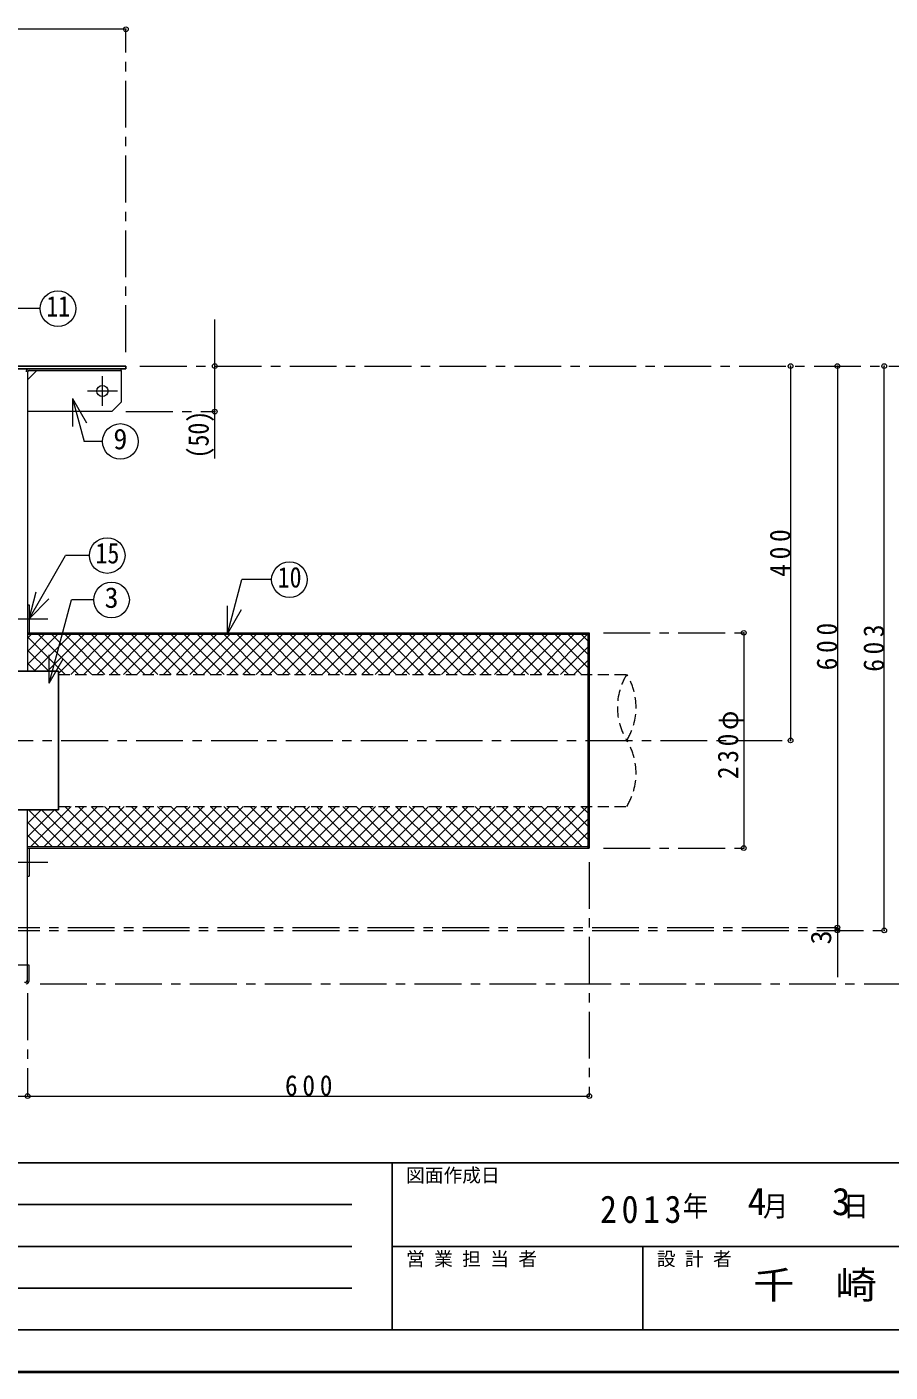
# Model space of a CAD drawing. Units: millimetres at full size, sheet at 1:10; details may follow other scales. Extents: x -2114 to 1936, y -1399 to 1411.
# Drawn here: x -535 to 387, y -1399 to 39 of the extents above; entities that cross this region are included whole.
import ezdxf
from ezdxf.enums import TextEntityAlignment as Align

# ---------------------------------------------------------------- set-up
doc = ezdxf.new("R2010")
doc.units = ezdxf.units.MM
doc.header["$LTSCALE"] = 10
doc.header["$PDMODE"] = 32
doc.header["$PDSIZE"] = 5
doc.linetypes.add('CHAIN1', pattern=[8, 5, -1, 1, -1])
doc.linetypes.add('DASHED1', pattern=[1.8, 1.2, -0.6])
doc.layers.add('0-0_ﾚｲﾔ1', color=4, linetype='Continuous', lineweight=9)
doc.styles.add('ＭＳ ゴシック', font='')
doc.styles.get('ＭＳ ゴシック').set_extended_font_data('MS Gothic')

msp = doc.modelspace()

# ---------------------------------------------------------------- linework, layer by layer
at = {"layer": '0-0_ﾚｲﾔ1'}
for p, q in [((-428.92, 36.36), (-1948.92, 36.36)), ((-333.92, -422.24), (-333.92, -273.64)), ((-533.92, -338.24), (-523.92, -328.24)), ((-433.92, -328.24), (-433.92, -362.24)), ((281.08, -323.64), (281.08, -723.64)), ((331.08, -323.64), (331.08, -923.64)), ((381.08, -926.64), (381.08, -323.64)), ((-533.92, -642.62), (-501.54, -610.24)), ((-533.92, -628.48), (-515.68, -610.24)), ((-533.92, -614.34), (-529.82, -610.24)), ((-533.92, -612.89), (-493.68, -653.14)), ((-526.79, -649.64), (-487.39, -610.24)), ((-522.43, -610.24), (-479.53, -653.14)), ((-512.65, -649.64), (-473.25, -610.24)), ((-508.29, -610.24), (-465.39, -653.14)), ((-500.92, -652.05), (-459.11, -610.24)), ((-494.15, -610.24), (-451.25, -653.14)), ((-487.87, -653.14), (-444.97, -610.24)), ((-480.01, -610.24), (-437.11, -653.14)), ((-473.73, -653.14), (-430.83, -610.24)), ((-465.87, -610.24), (-422.97, -653.14)), ((-459.58, -653.14), (-416.68, -610.24)), ((-451.72, -610.24), (-408.82, -653.14)), ((-445.44, -653.14), (-402.54, -610.24)), ((-437.58, -610.24), (-394.68, -653.14)), ((-431.3, -653.14), (-388.4, -610.24)), ((-423.44, -610.24), (-380.54, -653.14)), ((-417.16, -653.14), (-374.26, -610.24)), ((-409.3, -610.24), (-366.4, -653.14)), ((-403.01, -653.14), (-360.11, -610.24)), ((-395.15, -610.24), (-352.25, -653.14)), ((-388.87, -653.14), (-345.97, -610.24)), ((-381.01, -610.24), (-338.11, -653.14)), ((-374.73, -653.14), (-331.83, -610.24)), ((-366.87, -610.24), (-323.97, -653.14)), ((-360.59, -653.14), (-317.69, -610.24)), ((-352.73, -610.24), (-309.83, -653.14)), ((-346.45, -653.14), (-303.55, -610.24)), ((-338.59, -610.24), (-295.69, -653.14)), ((-332.3, -653.14), (-289.4, -610.24)), ((-324.44, -610.24), (-281.54, -653.14)), ((-318.16, -653.14), (-275.26, -610.24)), ((-310.3, -610.24), (-267.4, -653.14)), ((-304.02, -653.14), (-261.12, -610.24)), ((-296.16, -610.24), (-253.26, -653.14)), ((-289.88, -653.14), (-246.98, -610.24)), ((-282.02, -610.24), (-239.12, -653.14)), ((-275.74, -653.14), (-232.84, -610.24)), ((-267.88, -610.24), (-224.98, -653.14)), ((-261.59, -653.14), (-218.69, -610.24)), ((-253.73, -610.24), (-210.83, -653.14)), ((-247.45, -653.14), (-204.55, -610.24)), ((-239.59, -610.24), (-196.69, -653.14)), ((-233.31, -653.14), (-190.41, -610.24)), ((-225.45, -610.24), (-182.55, -653.14)), ((-219.17, -653.14), (-176.27, -610.24)), ((-211.31, -610.24), (-168.41, -653.14)), ((-205.02, -653.14), (-162.12, -610.24)), ((-197.16, -610.24), (-154.26, -653.14)), ((-190.88, -653.14), (-147.98, -610.24)), ((-183.02, -610.24), (-140.12, -653.14)), ((-176.74, -653.14), (-133.84, -610.24)), ((-168.88, -610.24), (-125.98, -653.14)), ((-162.6, -653.14), (-119.7, -610.24)), ((-154.74, -610.24), (-111.84, -653.14)), ((-148.46, -653.14), (-105.56, -610.24)), ((-140.6, -610.24), (-97.7, -653.14)), ((-134.31, -653.14), (-91.41, -610.24)), ((-126.45, -610.24), (-83.55, -653.14)), ((-120.17, -653.14), (-77.27, -610.24)), ((-112.31, -610.24), (-69.41, -653.14)), ((-106.03, -653.14), (-63.13, -610.24)), ((-98.17, -610.24), (-55.27, -653.14)), ((-91.89, -653.14), (-48.99, -610.24)), ((-84.03, -610.24), (-41.13, -653.14)), ((-77.75, -653.14), (-34.85, -610.24)), ((-69.89, -610.24), (-26.99, -653.14)), ((-63.6, -653.14), (-20.7, -610.24)), ((-55.74, -610.24), (-12.84, -653.14)), ((-49.46, -653.14), (-6.56, -610.24)), ((-41.6, -610.24), (1.3, -653.14)), ((-35.32, -653.14), (7.58, -610.24)), ((-27.46, -610.24), (15.44, -653.14)), ((-21.18, -653.14), (21.72, -610.24)), ((-13.32, -610.24), (29.58, -653.14)), ((-7.03, -653.14), (35.87, -610.24)), ((0.83, -610.24), (43.73, -653.14)), ((7.11, -653.14), (50.01, -610.24)), ((14.97, -610.24), (57.87, -653.14)), ((21.25, -653.14), (64.15, -610.24)), ((29.11, -610.24), (64.48, -645.61)), ((43.25, -610.24), (64.48, -631.46)), ((57.39, -610.24), (64.48, -617.32)), ((231.08, -608.64), (231.08, -838.64)), ((-533.92, -627.03), (-511.32, -649.64)), ((35.39, -653.14), (64.48, -624.05)), ((-533.92, -641.17), (-525.46, -649.64)), ((49.53, -653.14), (64.48, -638.19)), ((63.68, -653.14), (64.48, -652.33)), ((64.48, -647.14), (64.48, -800.14)), ((66.08, -647.14), (66.08, -800.14)), ((-533.92, -826.47), (-505.09, -797.64)), ((-533.92, -812.33), (-519.23, -797.64)), ((-533.92, -798.19), (-533.37, -797.64)), ((-533.02, -797.64), (-493.62, -837.04)), ((-530.35, -837.04), (-487.45, -794.14)), ((-518.88, -797.64), (-479.48, -837.04)), ((-516.2, -837.04), (-473.3, -794.14)), ((-504.74, -797.64), (-465.34, -837.04)), ((-502.06, -837.04), (-459.16, -794.14)), ((-494.1, -794.14), (-451.2, -837.04)), ((-487.92, -837.04), (-445.02, -794.14)), ((-479.96, -794.14), (-437.06, -837.04)), ((-473.78, -837.04), (-430.88, -794.14)), ((-465.81, -794.14), (-422.91, -837.04)), ((-459.64, -837.04), (-416.74, -794.14)), ((-451.67, -794.14), (-408.77, -837.04)), ((-445.49, -837.04), (-402.59, -794.14)), ((-437.53, -794.14), (-394.63, -837.04)), ((-431.35, -837.04), (-388.45, -794.14)), ((-423.39, -794.14), (-380.49, -837.04)), ((-417.21, -837.04), (-374.31, -794.14)), ((-409.24, -794.14), (-366.34, -837.04)), ((-403.07, -837.04), (-360.17, -794.14)), ((-395.1, -794.14), (-352.2, -837.04)), ((-388.92, -837.04), (-346.02, -794.14)), ((-380.96, -794.14), (-338.06, -837.04)), ((-374.78, -837.04), (-331.88, -794.14)), ((-366.82, -794.14), (-323.92, -837.04)), ((-360.64, -837.04), (-317.74, -794.14)), ((-352.68, -794.14), (-309.78, -837.04)), ((-346.5, -837.04), (-303.6, -794.14)), ((-338.53, -794.14), (-295.63, -837.04)), ((-332.36, -837.04), (-289.46, -794.14)), ((-324.39, -794.14), (-281.49, -837.04)), ((-318.21, -837.04), (-275.31, -794.14)), ((-310.25, -794.14), (-267.35, -837.04)), ((-304.07, -837.04), (-261.17, -794.14)), ((-296.11, -794.14), (-253.21, -837.04)), ((-289.93, -837.04), (-247.03, -794.14)), ((-281.97, -794.14), (-239.07, -837.04)), ((-275.79, -837.04), (-232.89, -794.14)), ((-267.82, -794.14), (-224.92, -837.04)), ((-261.65, -837.04), (-218.75, -794.14)), ((-253.68, -794.14), (-210.78, -837.04)), ((-247.5, -837.04), (-204.6, -794.14)), ((-239.54, -794.14), (-196.64, -837.04)), ((-233.36, -837.04), (-190.46, -794.14)), ((-225.4, -794.14), (-182.5, -837.04)), ((-219.22, -837.04), (-176.32, -794.14)), ((-211.25, -794.14), (-168.35, -837.04)), ((-205.08, -837.04), (-162.18, -794.14)), ((-197.11, -794.14), (-154.21, -837.04)), ((-190.93, -837.04), (-148.03, -794.14)), ((-182.97, -794.14), (-140.07, -837.04)), ((-176.79, -837.04), (-133.89, -794.14)), ((-168.83, -794.14), (-125.93, -837.04)), ((-162.65, -837.04), (-119.75, -794.14)), ((-154.69, -794.14), (-111.79, -837.04)), ((-148.51, -837.04), (-105.61, -794.14)), ((-140.54, -794.14), (-97.64, -837.04)), ((-134.37, -837.04), (-91.47, -794.14)), ((-126.4, -794.14), (-83.5, -837.04)), ((-120.22, -837.04), (-77.32, -794.14)), ((-112.26, -794.14), (-69.36, -837.04)), ((-106.08, -837.04), (-63.18, -794.14)), ((-98.12, -794.14), (-55.22, -837.04)), ((-91.94, -837.04), (-49.04, -794.14)), ((-83.98, -794.14), (-41.08, -837.04)), ((-77.8, -837.04), (-34.9, -794.14)), ((-69.83, -794.14), (-26.93, -837.04)), ((-63.66, -837.04), (-20.76, -794.14)), ((-55.69, -794.14), (-12.79, -837.04)), ((-49.51, -837.04), (-6.61, -794.14)), ((-41.55, -794.14), (1.35, -837.04)), ((-35.37, -837.04), (7.53, -794.14)), ((-27.41, -794.14), (15.49, -837.04)), ((-21.23, -837.04), (21.67, -794.14)), ((-13.26, -794.14), (29.64, -837.04)), ((-7.09, -837.04), (35.81, -794.14)), ((0.88, -794.14), (43.78, -837.04)), ((7.06, -837.04), (49.96, -794.14)), ((15.02, -794.14), (57.92, -837.04)), ((21.2, -837.04), (64.1, -794.14)), ((29.16, -794.14), (64.48, -829.45)), ((43.3, -794.14), (64.48, -815.31)), ((57.45, -794.14), (64.48, -801.17)), ((-533.92, -810.88), (-507.77, -837.04)), ((35.34, -837.04), (64.48, -807.9)), ((-533.92, -825.02), (-521.91, -837.04)), ((49.48, -837.04), (64.48, -822.04)), ((63.62, -837.04), (64.48, -836.18)), ((331.08, -923.64), (331.08, -976.64)), ((-1843.92, -1103.64), (-533.92, -1103.64)), ((-533.92, -1103.64), (66.08, -1103.64))]:
    msp.add_line(p, q, dxfattribs=at)
at = {"layer": '0-0_ﾚｲﾔ1', "linetype": 'CHAIN1'}
for p, q in [((-428.92, -308.64), (-428.92, 36.36)), ((-413.92, -323.64), (431.08, -323.64)), ((-453.92, -366.24), (-453.92, -334.24)), ((-437.92, -350.24), (-469.92, -350.24)), ((-428.92, -372.24), (-333.92, -372.24)), ((-555.52, -593.64), (-512.32, -593.64)), ((81.08, -608.64), (231.08, -608.64)), ((-657.92, -723.64), (281.08, -723.64)), ((81.08, -838.64), (231.08, -838.64)), ((-555.52, -853.64), (-512.32, -853.64)), ((66.08, -853.64), (66.08, -1103.64)), ((-570.92, -923.64), (331.08, -923.64)), ((-570.92, -926.64), (381.08, -926.64)), ((-520.52, -983.64), (431.08, -983.64)), ((-533.92, -993.84), (-533.92, -1103.64))]:
    msp.add_line(p, q, dxfattribs=at)
at = {"layer": '0-0_ﾚｲﾔ1', "color": 7, "lineweight": 18}
for p, q in [((-520.42, -262.21), (-547.01, -262.21)), ((-533.92, -329.84), (-533.92, -649.64)), ((-532.32, -328.24), (-433.92, -328.24)), ((-433.92, -328.24), (-433.92, -326.64)), ((-485.91, -358.21), (-470.91, -384.19)), ((-485.91, -358.21), (-485.91, -388.21)), ((-485.91, -358.21), (-473.61, -404.11)), ((-453.76, -404.11), (-473.61, -404.11)), ((-532.32, -593.64), (-493.32, -526.07)), ((-467.82, -526.07), (-493.32, -526.07)), ((-320.47, -609.84), (-304.92, -551.81)), ((-273.23, -551.81), (-304.92, -551.81)), ((-532.32, -593.64), (-524.56, -564.66)), ((-532.32, -593.64), (-511.11, -572.42)), ((-510.88, -662.32), (-487.09, -573.54)), ((-463.22, -573.54), (-487.09, -573.54)), ((-320.47, -609.84), (-320.47, -579.84)), ((-320.47, -609.84), (-305.47, -583.86)), ((-533.92, -608.64), (66.08, -608.64)), ((-533.92, -610.24), (64.48, -610.24)), ((64.48, -608.64), (64.48, -647.14)), ((66.08, -608.64), (66.08, -647.14)), ((-510.88, -662.32), (-510.88, -632.32)), ((-510.88, -662.32), (-495.88, -636.34)), ((64.48, -647.14), (66.08, -647.14)), ((-533.92, -980.44), (-533.92, -797.64)), ((64.48, -800.14), (64.48, -838.64)), ((64.48, -800.14), (66.08, -800.14)), ((66.08, -800.14), (66.08, -838.64)), ((-533.92, -837.04), (64.48, -837.04)), ((-533.92, -838.64), (66.08, -838.64)), ((-532.32, -838.64), (-532.32, -868.64)), ((-533.92, -868.64), (-532.32, -868.64)), ((-532.32, -963.64), (-533.92, -963.64)), ((-532.32, -980.44), (-532.32, -963.64))]:
    msp.add_line(p, q, dxfattribs=at)
at = {"layer": '0-0_ﾚｲﾔ1', "color": 5, "lineweight": 25}
for p, q in [((-582.92, -323.64), (-428.92, -323.64)), ((-582.92, -326.64), (-428.92, -326.64)), ((-428.92, -326.64), (-428.92, -323.64)), ((-591.92, -649.64), (-500.92, -649.64)), ((-500.92, -649.64), (-500.92, -797.64)), ((-591.92, -797.64), (-500.92, -797.64))]:
    msp.add_line(p, q, dxfattribs=at)
at = {"layer": '0-0_ﾚｲﾔ1', "linetype": 'DASHED1'}
for p, q in [((-500.92, -653.14), (106.08, -653.14)), ((-500.92, -794.14), (106.08, -794.14)), ((-533.92, -963.64), (-1843.92, -963.64))]:
    msp.add_line(p, q, dxfattribs=at)
at = {"layer": '0-0_ﾚｲﾔ1', "color": 6, "lineweight": 25}
for p, q in [((-2068.92, -1175.06), (1891.08, -1175.06)), ((-144.64, -1353.64), (-144.64, -1175.06)), ((-1116.06, -1219.71), (-187.49, -1219.71)), ((-187.49, -1264.35), (-1116.06, -1264.35)), ((1891.08, -1264.35), (-144.64, -1264.35)), ((123.22, -1353.64), (123.22, -1264.35)), ((-187.49, -1308.99), (-1116.06, -1308.99)), ((1891.08, -1353.64), (-2068.92, -1353.64))]:
    msp.add_line(p, q, dxfattribs=at)
at = {"layer": '0-0_ﾚｲﾔ1', "color": 1, "lineweight": 40}
msp.add_line((1936.08, -1398.64), (-2113.92, -1398.64), dxfattribs=at)
at = {"layer": '0-0_ﾚｲﾔ1'}
msp.add_lwpolyline([(-433.92, -362.24), (-443.92, -372.24), (-533.92, -372.24)], dxfattribs=at)
at = {"layer": '0-0_ﾚｲﾔ1', "color": 7, "lineweight": 18}
msp.add_lwpolyline([(-533.92, -578.64), (-532.32, -578.64), (-532.32, -608.64)], dxfattribs=at)
for centre in [(-501.42, -262.21), (-434.76, -404.11), (-448.82, -526.07), (-254.23, -551.81), (-444.22, -573.54)]:
    msp.add_circle(centre, 19, dxfattribs=at)
at = {"layer": '0-0_ﾚｲﾔ1'}
msp.add_circle((-453.92, -350.24), 6, dxfattribs=at)
at = {"layer": '0-0_ﾚｲﾔ1', "color": 7, "lineweight": 18}
for centre, radius, start, end in [((-532.32, -329.84), 3.2, 90, 180), ((-532.32, -329.84), 1.6, 90, 180), ((-537.12, -978.84), 3.2, 270, 0), ((-535.52, -980.44), 1.6, 270, 0), ((-535.52, -980.44), 3.2, 270, 0)]:
    msp.add_arc(centre, radius, start, end, dxfattribs=at)
at = {"layer": '0-0_ﾚｲﾔ1', "linetype": 'DASHED1'}
for centre, start, end in [((163.21, -688.39), 148.324, 211.676), ((48.95, -688.39), 328.324, 31.676), ((48.95, -758.89), 328.324, 31.676)]:
    msp.add_arc(centre, 67.13, start, end, dxfattribs=at)
at = {"layer": '0-0_ﾚｲﾔ1'}
for p in [(-428.92, 36.36), (-333.92, -323.64), (281.08, -323.64), (331.08, -323.64), (381.08, -323.64), (-333.92, -372.24), (231.08, -608.64), (281.08, -723.64), (231.08, -838.64), (331.08, -923.64), (331.08, -926.64), (381.08, -926.64), (-533.92, -1103.64), (66.08, -1103.64)]:
    msp.add_point(p, dxfattribs=at)

# ---------------------------------------------------------------- texts
at = {"layer": '0-0_ﾚｲﾔ1', "color": 7, "style": 'ＭＳ ゴシック'}
for s, height, width, p in [('11', 21.99, 0.85, (-513.92, -277.21)), ('15', 21.99, 0.85, (-461.32, -541.07)), ('10', 21.99, 0.85, (-266.73, -566.81)), ('千\u3000崎', 29.33, 1.1, (241.08, -1328.99))]:
    msp.add_text(s, height=height, dxfattribs=dict(at, width=width)).set_placement(p, align=Align.BOTTOM_LEFT)
at = {"layer": '0-0_ﾚｲﾔ1', "color": 7, "style": 'ＭＳ ゴシック', "width": 0.85}
msp.add_text('(50)', height=21.99, rotation=90, dxfattribs=at).set_placement((-333.92, -422.24), align=Align.BOTTOM_LEFT)
at = {"layer": '0-0_ﾚｲﾔ1', "color": 7, "style": 'ＭＳ ゴシック'}
for s, height, p in [('9', 21.99, (-442.26, -419.11)), ('3', 21.99, (-451.72, -588.54)), ('図面作成日', 14.66, (-129.64, -1200.06)), ('4', 29.33, (235.08, -1239.71)), ('3', 29.33, (325.08, -1239.71)), ('営 業 担 当 者', 14.66, (-129.64, -1289.35)), ('設 計 者', 14.66, (138.22, -1289.35))]:
    msp.add_text(s, height=height, dxfattribs=at).set_placement(p, align=Align.BOTTOM_LEFT)
msp.add_text('3', height=21.99, rotation=90, dxfattribs=at).set_placement((331.08, -941.64), align=Align.BOTTOM_LEFT)
at = {"layer": '0-0_ﾚｲﾔ1', "color": 7, "char_height": 21.99, "attachment_point": 7, "rotation": 90, "style": 'ＭＳ ゴシック'}
for s, insert in [('\\T1.38;\\W0.9;400', (281.08, -548.64)), ('\\T1.38;\\W0.9;600', (331.08, -648.64)), ('\\T1.37;\\W0.9;603', (381.08, -650.14)), ('\\T1.3;\\W0.9;230φ', (231.08, -764.89))]:
    msp.add_mtext(s, dxfattribs=dict(at, insert=insert))
at = {"layer": '0-0_ﾚｲﾔ1', "color": 7, "attachment_point": 7, "style": 'ＭＳ ゴシック'}
for s, insert, char_height in [('\\T1.38;\\W0.9;600', (-258.92, -1103.64), 21.99), ('\\T1.27;\\W0.9;年\\~\\~\\~月\\~\\~\\~日', (166.08, -1234.71), 21.99), ('\\T1.28;\\W0.9;2013', (77.58, -1239.71), 29.33)]:
    msp.add_mtext(s, dxfattribs=dict(at, insert=insert, char_height=char_height))

doc.saveas('drawing.dxf')
